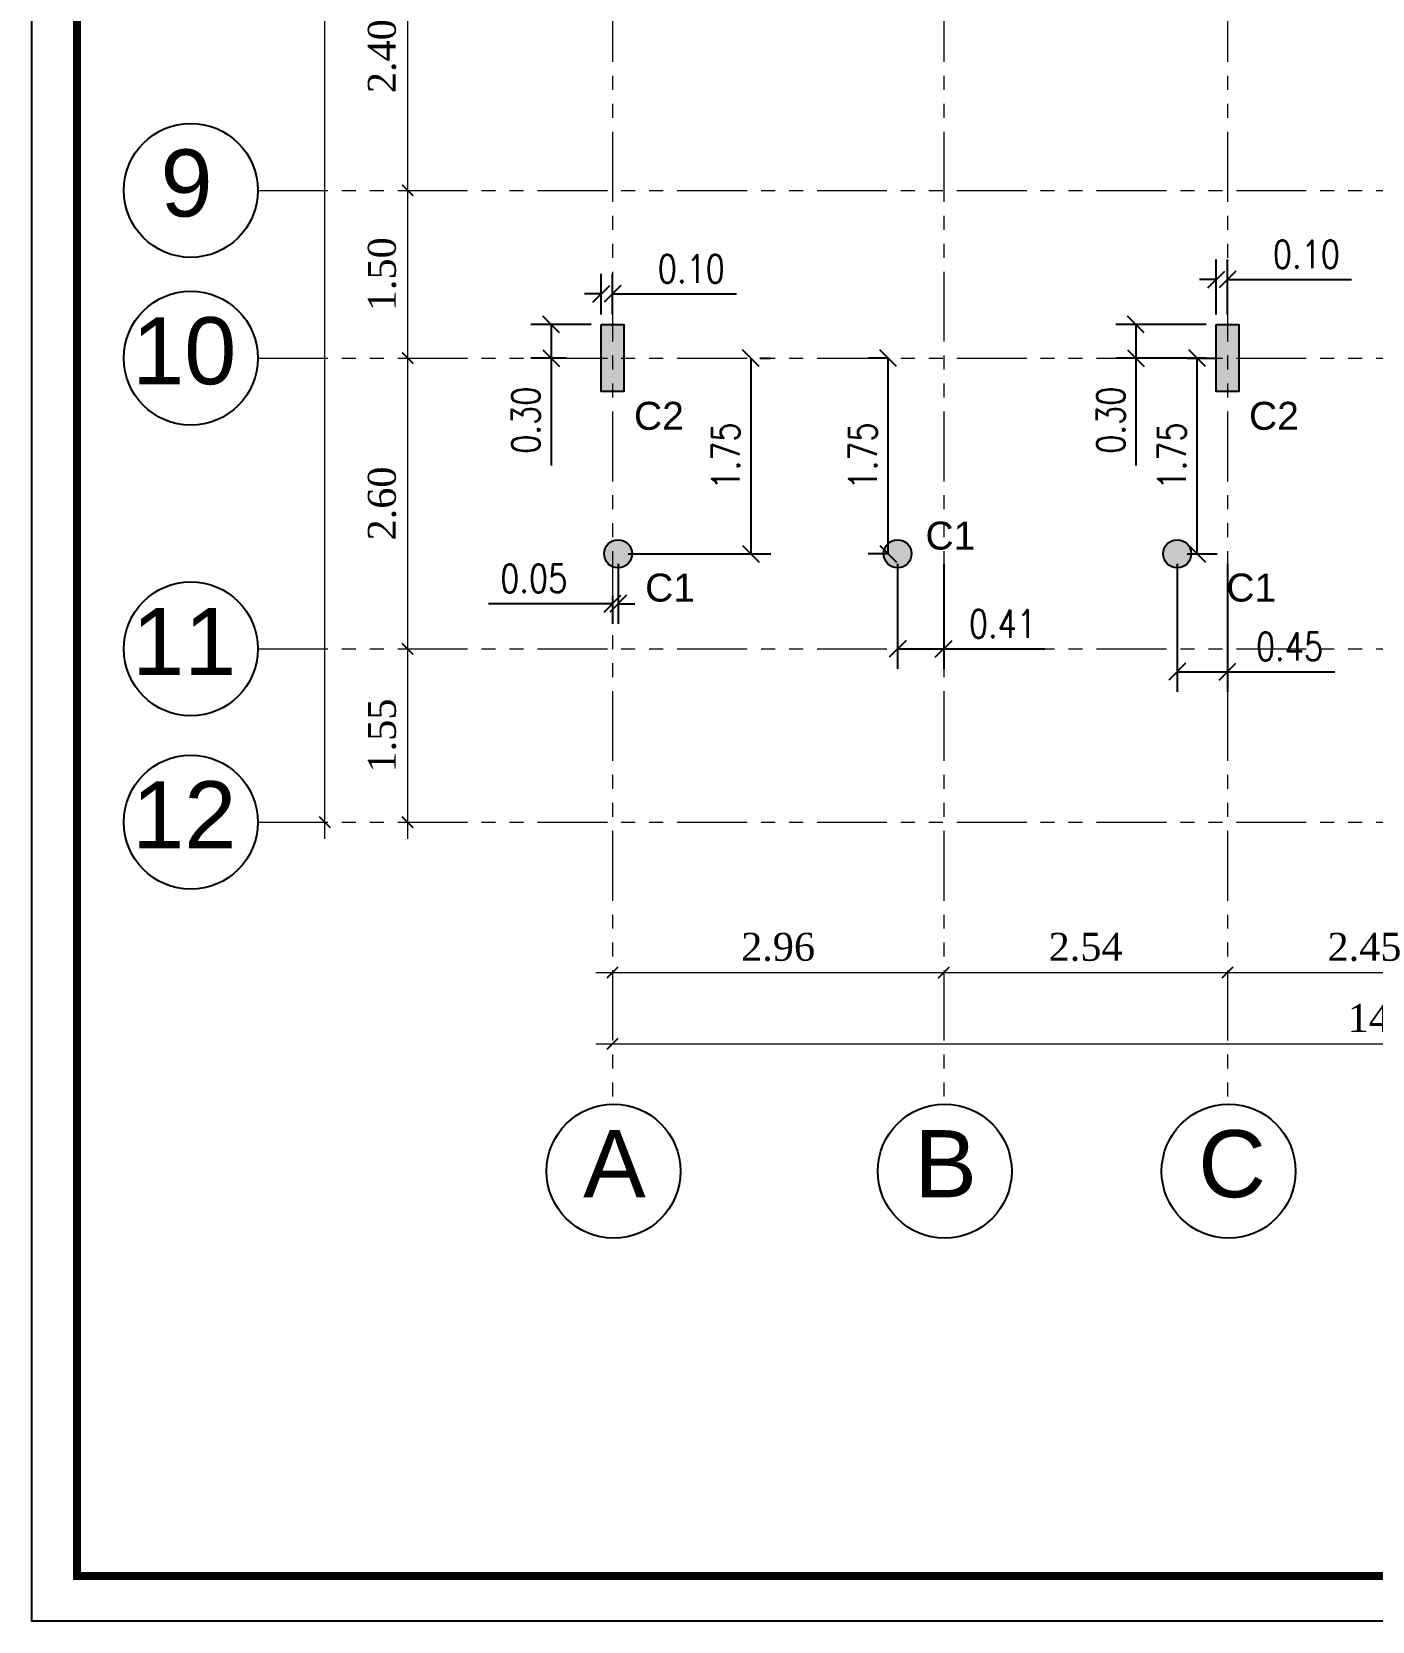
# Model space of a CAD drawing. Header units: metres. Extents: x 503482 to 1007323, y 2781056 to 5562345.
# Drawn here: x 503652.59 to 503664.58, y 2781078.7 to 2781092.91 of the extents above; entities that cross this region are included whole.
import ezdxf

# ---------------------------------------------------------------- set-up
doc = ezdxf.new("R2010")
doc.units = ezdxf.units.M
doc.header["$LTSCALE"] = 10
doc.header["$MEASUREMENT"] = 0
doc.header["$PDMODE"] = 3
doc.linetypes.add('PHANTOM2', pattern=[1.25, 0.625, -0.125, 0.125, -0.125, 0.125, -0.125])
doc.layers.get('0').update_dxf_attribs({"linetype": 'CONTINUOUS'})
doc.layers.get('DEFPOINTS').update_dxf_attribs({"linetype": 'CONTINUOUS'})
for name, color, linetype in [('A-TEXT', 2, 'CONTINUOUS'), ('A-VIEW-LN', 1, 'CONTINUOUS'), ('M.TITLE BLOCK', 7, 'CONTINUOUS'), ('S-COL', 6, 'CONTINUOUS'), ('S-COL HATCH', 161, 'CONTINUOUS'), ('S-COL-NAME', 4, 'CONTINUOUS')]:
    doc.layers.add(name, color=color, linetype=linetype)
doc.layers.add('S-TIE BEAM', color=3, linetype='CONTINUOUS', lineweight=25)
doc.styles.add('ANWAR', font='arial.ttf')
doc.styles.add('AREAL', font='times.ttf')
doc.styles.add('ARIAL', font='arial.ttf')
doc.styles.add('ROMANS', font='ROMANS.SHX', dxfattribs={"width": 0.8, "height": 0.25})
doc.dimstyles.new('ANWER', dxfattribs={"dimtxt": 0.25, "dimasz": 0.1, "dimexe": 0.1, "dimexo": 0.25, "dimgap": 0.1, "dimtad": 1, "dimzin": 7, "dimdsep": 46, "dimtxsty": 'AREAL', "dimblk": 'ARCHTICK', "dimcen": 0.125, "dimdle": 0.15, "dimse1": 1, "dimse2": 1, "dimclrd": 41, "dimclre": 8, "dimclrt": 112, "dimadec": 0, "dimazin": 0, "dimtfac": 1, "dimtmove": 2, "dimatfit": 3, "dimfxl": 1, "dimtolj": 1, "dimtzin": 0, "dimlwd": 0, "dimlwe": 5, "dimarcsym": 0})
doc.dimstyles.new('ROMANS', dxfattribs={"dimtxt": 0.25, "dimasz": 0.15, "dimexe": 0.18, "dimexo": 0.09, "dimgap": 0.1, "dimtad": 1, "dimzin": 0, "dimdsep": 46, "dimtxsty": 'ROMANS', "dimblk": 'OBLIQUE', "dimcen": 0.09, "dimclrd": 1, "dimclre": 1, "dimclrt": 2, "dimadec": 0, "dimazin": 0, "dimtfac": 1, "dimtofl": 0, "dimtmove": 0, "dimatfit": 3, "dimldrblk": 'OBLIQUE', "dimfxl": 1, "dimtolj": 1, "dimtzin": 0, "dimarcsym": 0})

# ---------------------------------------------------------------- blocks, each defined once
blk = doc.blocks.new('_ArchTick')
at = {"color": 0, "linetype": 'ByBlock', "const_width": 0.15}
blk.add_lwpolyline([(-0.5, -0.5), (0.5, 0.5)], dxfattribs=at)
blk = doc.blocks.new('*D756')
at = {"layer": 'DEFPOINTS', "color": 0, "ltscale": 0.04, "transparency": 16777216}
for p in [(-15.157, -13.5), (-15.932, -15.9), (-15.157, -15.9)]:
    blk.add_point(p, dxfattribs=at)
at = {"layer": 'S-TIE BEAM', "color": 41, "lineweight": 0, "ltscale": 0.04, "transparency": 16777216}
blk.add_line((-15.932, -13.35), (-15.932, -16.05), dxfattribs=at)
at = {"layer": 'S-TIE BEAM', "color": 41, "lineweight": 0, "ltscale": 0.04, "transparency": 16777216, "xscale": 0.1, "yscale": 0.1, "zscale": 0.1}
for p, rotation in [((-15.932, -13.5), 90), ((-15.932, -15.9), 270)]:
    blk.add_blockref('_ArchTick', p, dxfattribs=dict(at, rotation=rotation))
at = {"layer": 'S-TIE BEAM', "color": 112, "ltscale": 0.04, "transparency": 16777216, "insert": (-16.16, -14.7), "char_height": 0.25, "attachment_point": 5, "rotation": 90, "style": 'AREAL'}
blk.add_mtext('\\A1;2.40', dxfattribs=at)
blk = doc.blocks.new('*D757')
at = {"layer": 'DEFPOINTS', "color": 0, "ltscale": 0.04, "transparency": 16777216}
for p in [(-15.157, -15.9), (-15.932, -17.4), (-15.157, -17.4)]:
    blk.add_point(p, dxfattribs=at)
at = {"layer": 'S-TIE BEAM', "color": 41, "lineweight": 0, "ltscale": 0.04, "transparency": 16777216}
blk.add_line((-15.932, -15.75), (-15.932, -17.55), dxfattribs=at)
at = {"layer": 'S-TIE BEAM', "color": 41, "lineweight": 0, "ltscale": 0.04, "transparency": 16777216, "xscale": 0.1, "yscale": 0.1, "zscale": 0.1}
for p, rotation in [((-15.932, -15.9), 90), ((-15.932, -17.4), 270)]:
    blk.add_blockref('_ArchTick', p, dxfattribs=dict(at, rotation=rotation))
at = {"layer": 'S-TIE BEAM', "color": 112, "ltscale": 0.04, "transparency": 16777216, "insert": (-16.16, -16.65), "char_height": 0.25, "attachment_point": 5, "rotation": 90, "style": 'AREAL'}
blk.add_mtext('\\A1;1.50', dxfattribs=at)
blk = doc.blocks.new('*D758')
at = {"layer": 'DEFPOINTS', "color": 0, "ltscale": 0.04, "transparency": 16777216}
for p in [(-15.157, -17.4), (-15.932, -20), (-15.157, -20)]:
    blk.add_point(p, dxfattribs=at)
at = {"layer": 'S-TIE BEAM', "color": 41, "lineweight": 0, "ltscale": 0.04, "transparency": 16777216}
blk.add_line((-15.932, -17.25), (-15.932, -20.15), dxfattribs=at)
at = {"layer": 'S-TIE BEAM', "color": 41, "lineweight": 0, "ltscale": 0.04, "transparency": 16777216, "xscale": 0.1, "yscale": 0.1, "zscale": 0.1}
for p, rotation in [((-15.932, -17.4), 90), ((-15.932, -20), 270)]:
    blk.add_blockref('_ArchTick', p, dxfattribs=dict(at, rotation=rotation))
at = {"layer": 'S-TIE BEAM', "color": 112, "ltscale": 0.04, "transparency": 16777216, "insert": (-16.16, -18.7), "char_height": 0.25, "attachment_point": 5, "rotation": 90, "style": 'AREAL'}
blk.add_mtext('\\A1;2.60', dxfattribs=at)
blk = doc.blocks.new('*D759')
at = {"layer": 'DEFPOINTS', "color": 0, "ltscale": 0.04, "transparency": 16777216}
for p in [(-15.157, -20), (-15.932, -21.55), (-15.157, -21.55)]:
    blk.add_point(p, dxfattribs=at)
at = {"layer": 'S-TIE BEAM', "color": 41, "lineweight": 0, "ltscale": 0.04, "transparency": 16777216}
blk.add_line((-15.932, -19.85), (-15.932, -21.7), dxfattribs=at)
at = {"layer": 'S-TIE BEAM', "color": 41, "lineweight": 0, "ltscale": 0.04, "transparency": 16777216, "xscale": 0.1, "yscale": 0.1, "zscale": 0.1}
for p, rotation in [((-15.932, -20), 90), ((-15.932, -21.55), 270)]:
    blk.add_blockref('_ArchTick', p, dxfattribs=dict(at, rotation=rotation))
at = {"layer": 'S-TIE BEAM', "color": 112, "ltscale": 0.04, "transparency": 16777216, "insert": (-16.16, -20.775), "char_height": 0.25, "attachment_point": 5, "rotation": 90, "style": 'AREAL'}
blk.add_mtext('\\A1;1.55', dxfattribs=at)
blk = doc.blocks.new('*D760')
at = {"layer": 'DEFPOINTS', "color": 0, "ltscale": 0.04, "transparency": 16777216}
for p in [(-16.673, -0.3), (-15.09, -0.3), (-16.077, -21.55)]:
    blk.add_point(p, dxfattribs=at)
at = {"layer": 'S-TIE BEAM', "color": 41, "lineweight": 0, "ltscale": 0.04, "transparency": 16777216}
blk.add_line((-16.673, -21.7), (-16.673, -0.15), dxfattribs=at)
at = {"layer": 'S-TIE BEAM', "color": 41, "lineweight": 0, "ltscale": 0.04, "transparency": 16777216, "xscale": 0.1, "yscale": 0.1, "zscale": 0.1}
for p, rotation in [((-16.673, -0.3), 90), ((-16.673, -21.55), 270)]:
    blk.add_blockref('_ArchTick', p, dxfattribs=dict(at, rotation=rotation))
at = {"layer": 'S-TIE BEAM', "color": 112, "ltscale": 0.04, "transparency": 16777216, "insert": (-16.901, -10.925), "char_height": 0.25, "attachment_point": 5, "rotation": 90, "style": 'AREAL'}
blk.add_mtext('\\A1;21.25', dxfattribs=at)
blk = doc.blocks.new('*D761')
at = {"layer": 'DEFPOINTS', "color": 0, "transparency": 16777216}
for p in [(-11.138, -22.895), (-14.1, -23.106), (-11.138, -23.106)]:
    blk.add_point(p, dxfattribs=at)
at = {"layer": 'S-COL', "color": 41, "linetype": 'Continuous', "lineweight": 0, "transparency": 16777216}
blk.add_line((-14.25, -22.895), (-10.988, -22.895), dxfattribs=at)
at = {"layer": 'S-COL', "color": 41, "lineweight": 0, "transparency": 16777216, "xscale": 0.1, "yscale": 0.1, "zscale": 0.1, "rotation": 180}
blk.add_blockref('_ArchTick', (-14.1, -22.895), dxfattribs=at)
at = {"layer": 'S-COL', "color": 41, "lineweight": 0, "transparency": 16777216, "xscale": 0.1, "yscale": 0.1, "zscale": 0.1}
blk.add_blockref('_ArchTick', (-11.138, -22.895), dxfattribs=at)
at = {"layer": 'S-COL', "color": 112, "transparency": 16777216, "insert": (-12.619, -22.667), "char_height": 0.25, "attachment_point": 5, "style": 'AREAL'}
blk.add_mtext('\\A1;2.96', dxfattribs=at)
blk = doc.blocks.new('*D762')
at = {"layer": 'DEFPOINTS', "color": 0, "transparency": 16777216}
for p in [(-8.6, -22.895), (-11.138, -23.106), (-8.6, -23.155)]:
    blk.add_point(p, dxfattribs=at)
at = {"layer": 'S-COL', "color": 41, "linetype": 'Continuous', "lineweight": 0, "transparency": 16777216}
blk.add_line((-11.288, -22.895), (-8.45, -22.895), dxfattribs=at)
at = {"layer": 'S-COL', "color": 41, "lineweight": 0, "transparency": 16777216, "xscale": 0.1, "yscale": 0.1, "zscale": 0.1, "rotation": 180}
blk.add_blockref('_ArchTick', (-11.138, -22.895), dxfattribs=at)
at = {"layer": 'S-COL', "color": 41, "lineweight": 0, "transparency": 16777216, "xscale": 0.1, "yscale": 0.1, "zscale": 0.1}
blk.add_blockref('_ArchTick', (-8.6, -22.895), dxfattribs=at)
at = {"layer": 'S-COL', "color": 112, "transparency": 16777216, "insert": (-9.869, -22.667), "char_height": 0.25, "attachment_point": 5, "style": 'AREAL'}
blk.add_mtext('\\A1;2.54', dxfattribs=at)
blk = doc.blocks.new('*D763')
at = {"layer": 'DEFPOINTS', "color": 0, "transparency": 16777216}
for p in [(-6.15, -22.895), (-8.6, -23.155), (-6.15, -23.155)]:
    blk.add_point(p, dxfattribs=at)
at = {"layer": 'S-COL', "color": 41, "linetype": 'Continuous', "lineweight": 0, "transparency": 16777216}
blk.add_line((-8.75, -22.895), (-6, -22.895), dxfattribs=at)
at = {"layer": 'S-COL', "color": 41, "lineweight": 0, "transparency": 16777216, "xscale": 0.1, "yscale": 0.1, "zscale": 0.1, "rotation": 180}
blk.add_blockref('_ArchTick', (-8.6, -22.895), dxfattribs=at)
at = {"layer": 'S-COL', "color": 41, "lineweight": 0, "transparency": 16777216, "xscale": 0.1, "yscale": 0.1, "zscale": 0.1}
blk.add_blockref('_ArchTick', (-6.15, -22.895), dxfattribs=at)
at = {"layer": 'S-COL', "color": 112, "transparency": 16777216, "insert": (-7.375, -22.667), "char_height": 0.25, "attachment_point": 5, "style": 'AREAL'}
blk.add_mtext('\\A1;2.45', dxfattribs=at)
blk = doc.blocks.new('*D766')
at = {"layer": 'DEFPOINTS', "color": 0, "ltscale": 0.04, "transparency": 16777216}
for p in [(-0.1, -23.532), (-14.1, -23.906), (-0.1, -23.906)]:
    blk.add_point(p, dxfattribs=at)
at = {"layer": 'S-TIE BEAM', "color": 41, "lineweight": 0, "ltscale": 0.04, "transparency": 16777216}
blk.add_line((-14.25, -23.532), (0.05, -23.532), dxfattribs=at)
at = {"layer": 'S-TIE BEAM', "color": 41, "lineweight": 0, "ltscale": 0.04, "transparency": 16777216, "xscale": 0.1, "yscale": 0.1, "zscale": 0.1, "rotation": 180}
blk.add_blockref('_ArchTick', (-14.1, -23.532), dxfattribs=at)
at = {"layer": 'S-TIE BEAM', "color": 41, "lineweight": 0, "ltscale": 0.04, "transparency": 16777216, "xscale": 0.1, "yscale": 0.1, "zscale": 0.1}
blk.add_blockref('_ArchTick', (-0.1, -23.532), dxfattribs=at)
at = {"layer": 'S-TIE BEAM', "color": 112, "ltscale": 0.04, "transparency": 16777216, "insert": (-7.1, -23.304), "char_height": 0.25, "attachment_point": 5, "style": 'AREAL'}
blk.add_mtext('\\A1;14.00', dxfattribs=at)
blk = doc.blocks.new('A$Ca7303c29')
at = {"layer": 'S-COL HATCH', "ltscale": 0.04}
h = blk.add_hatch(color=161, dxfattribs=at)
h.dxf.hatch_style = 1
h.paths.add_polyline_path([(-0.1, -16.8), (0.1, -16.8), (0.1, -17.4), (-0.1, -17.4)])
h = blk.add_hatch(color=161, dxfattribs=at)
h.dxf.hatch_style = 1
h.paths.add_polyline_path([(5.4, -16.8), (5.6, -16.8), (5.6, -17.4), (5.4, -17.4)])
h = blk.add_hatch(color=161, dxfattribs=at)
h.dxf.hatch_style = 1
edge = h.paths.add_edge_path()
edge.add_arc((0.05, -18.85), 0.125, 0, 360)
h = blk.add_hatch(color=161, dxfattribs=at)
h.dxf.hatch_style = 1
edge = h.paths.add_edge_path()
edge.add_arc((2.55, -18.85), 0.125, 0, 360)
h = blk.add_hatch(color=161, dxfattribs=at)
h.dxf.hatch_style = 1
edge = h.paths.add_edge_path()
edge.add_arc((5.05, -18.85), 0.125, 0, 360)
at = {"layer": 'S-COL', "color": 6, "ltscale": 0.04}
for points in [[(-0.1, -16.8), (0.1, -16.8), (0.1, -17.4), (-0.1, -17.4)], [(5.4, -16.8), (5.6, -16.8), (5.6, -17.4), (5.4, -17.4)]]:
    blk.add_lwpolyline(points, close=True, dxfattribs=at)
for centre in [(0.05, -18.85), (2.55, -18.85), (5.05, -18.85)]:
    blk.add_circle(centre, 0.125, dxfattribs=at)
blk = doc.blocks.new('_Oblique')
at = {"color": 0, "linetype": 'ByBlock', "lineweight": -2}
blk.add_line((-0.5, -0.5), (0.5, 0.5), dxfattribs=at)
blk = doc.blocks.new('*D1171')
at = {"layer": 'DEFPOINTS', "color": 0, "ltscale": 0.04, "transparency": 16777216}
for p in [(503657.782, 2781090.569), (503657.682, 2781090.295), (503657.782, 2781090.295)]:
    blk.add_point(p, dxfattribs=at)
at = {"layer": 'S-TIE BEAM', "color": 1, "lineweight": -2, "ltscale": 0.04, "transparency": 16777216}
for p, q in [((503657.682, 2781090.385), (503657.682, 2781090.749)), ((503657.782, 2781090.385), (503657.782, 2781090.749)), ((503657.682, 2781090.569), (503657.532, 2781090.569)), ((503657.782, 2781090.569), (503658.892, 2781090.569))]:
    blk.add_line(p, q, dxfattribs=at)
at = {"layer": 'S-TIE BEAM', "color": 1, "lineweight": -2, "ltscale": 0.04, "transparency": 16777216, "xscale": 0.15, "yscale": 0.15, "zscale": 0.15}
blk.add_blockref('_Oblique', (503657.682, 2781090.569), dxfattribs=at)
at = {"layer": 'S-TIE BEAM', "color": 1, "lineweight": -2, "ltscale": 0.04, "transparency": 16777216, "xscale": 0.15, "yscale": 0.15, "zscale": 0.15, "rotation": 180}
blk.add_blockref('_Oblique', (503657.782, 2781090.569), dxfattribs=at)
at = {"layer": 'S-TIE BEAM', "color": 2, "ltscale": 0.04, "transparency": 16777216, "insert": (503658.487, 2781090.794), "char_height": 0.25, "attachment_point": 5, "style": 'ROMANS'}
blk.add_mtext('\\A1;0.10', dxfattribs=at)
blk = doc.blocks.new('*D1172')
at = {"layer": 'DEFPOINTS', "color": 0, "ltscale": 0.04, "transparency": 16777216}
for p in [(503657.682, 2781090.295), (503657.233, 2781089.995), (503657.462, 2781089.995)]:
    blk.add_point(p, dxfattribs=at)
at = {"layer": 'S-TIE BEAM', "color": 1, "lineweight": -2, "ltscale": 0.04, "transparency": 16777216}
for p, q in [((503657.592, 2781090.295), (503657.053, 2781090.295)), ((503657.233, 2781090.295), (503657.233, 2781089.995)), ((503657.372, 2781089.995), (503657.053, 2781089.995)), ((503657.233, 2781089.995), (503657.233, 2781089.035))]:
    blk.add_line(p, q, dxfattribs=at)
at = {"layer": 'S-TIE BEAM', "color": 1, "lineweight": -2, "ltscale": 0.04, "transparency": 16777216, "xscale": 0.15, "yscale": 0.15, "zscale": 0.15}
for p, rotation in [((503657.233, 2781090.295), 90), ((503657.233, 2781089.995), 270)]:
    blk.add_blockref('_Oblique', p, dxfattribs=dict(at, rotation=rotation))
at = {"layer": 'S-TIE BEAM', "color": 2, "ltscale": 0.04, "transparency": 16777216, "insert": (503657.008, 2781089.44), "char_height": 0.25, "attachment_point": 5, "rotation": 90, "style": 'ROMANS'}
blk.add_mtext('\\A1;0.30', dxfattribs=at)
blk = doc.blocks.new('*D1173')
at = {"layer": 'DEFPOINTS', "color": 0, "ltscale": 0.04, "transparency": 16777216}
for p in [(503663.282, 2781090.698), (503663.182, 2781090.295), (503663.282, 2781090.295)]:
    blk.add_point(p, dxfattribs=at)
at = {"layer": 'S-TIE BEAM', "color": 1, "lineweight": -2, "ltscale": 0.04, "transparency": 16777216}
for p, q in [((503663.182, 2781090.385), (503663.182, 2781090.878)), ((503663.282, 2781090.385), (503663.282, 2781090.878)), ((503663.182, 2781090.698), (503663.032, 2781090.698)), ((503663.282, 2781090.698), (503664.392, 2781090.698))]:
    blk.add_line(p, q, dxfattribs=at)
at = {"layer": 'S-TIE BEAM', "color": 1, "lineweight": -2, "ltscale": 0.04, "transparency": 16777216, "xscale": 0.15, "yscale": 0.15, "zscale": 0.15}
blk.add_blockref('_Oblique', (503663.182, 2781090.698), dxfattribs=at)
at = {"layer": 'S-TIE BEAM', "color": 1, "lineweight": -2, "ltscale": 0.04, "transparency": 16777216, "xscale": 0.15, "yscale": 0.15, "zscale": 0.15, "rotation": 180}
blk.add_blockref('_Oblique', (503663.282, 2781090.698), dxfattribs=at)
at = {"layer": 'S-TIE BEAM', "color": 2, "ltscale": 0.04, "transparency": 16777216, "insert": (503663.987, 2781090.923), "char_height": 0.25, "attachment_point": 5, "style": 'ROMANS'}
blk.add_mtext('\\A1;0.10', dxfattribs=at)
blk = doc.blocks.new('*D1174')
at = {"layer": 'DEFPOINTS', "color": 0, "ltscale": 0.04, "transparency": 16777216}
for p in [(503663.182, 2781090.295), (503662.463, 2781089.995), (503663.182, 2781089.995)]:
    blk.add_point(p, dxfattribs=at)
at = {"layer": 'S-TIE BEAM', "color": 1, "lineweight": -2, "ltscale": 0.04, "transparency": 16777216}
for p, q in [((503663.092, 2781090.295), (503662.283, 2781090.295)), ((503662.463, 2781090.295), (503662.463, 2781089.995)), ((503663.092, 2781089.995), (503662.283, 2781089.995)), ((503662.463, 2781089.995), (503662.463, 2781089.035))]:
    blk.add_line(p, q, dxfattribs=at)
at = {"layer": 'S-TIE BEAM', "color": 1, "lineweight": -2, "ltscale": 0.04, "transparency": 16777216, "xscale": 0.15, "yscale": 0.15, "zscale": 0.15}
for p, rotation in [((503662.463, 2781090.295), 90), ((503662.463, 2781089.995), 270)]:
    blk.add_blockref('_Oblique', p, dxfattribs=dict(at, rotation=rotation))
at = {"layer": 'S-TIE BEAM', "color": 2, "ltscale": 0.04, "transparency": 16777216, "insert": (503662.238, 2781089.44), "char_height": 0.25, "attachment_point": 5, "rotation": 90, "style": 'ROMANS'}
blk.add_mtext('\\A1;0.30', dxfattribs=at)
blk = doc.blocks.new('*D1179')
at = {"layer": 'DEFPOINTS', "color": 0, "ltscale": 0.04, "transparency": 16777216}
for p in [(503657.832, 2781088.245), (503657.782, 2781087.962), (503657.782, 2781087.799)]:
    blk.add_point(p, dxfattribs=at)
at = {"layer": 'S-TIE BEAM', "color": 1, "lineweight": -2, "ltscale": 0.04, "transparency": 16777216}
for p, q in [((503657.832, 2781088.155), (503657.832, 2781087.619)), ((503657.782, 2781087.799), (503656.673, 2781087.799)), ((503657.782, 2781087.872), (503657.782, 2781087.619)), ((503657.832, 2781087.799), (503657.982, 2781087.799))]:
    blk.add_line(p, q, dxfattribs=at)
at = {"layer": 'S-TIE BEAM', "color": 1, "lineweight": -2, "ltscale": 0.04, "transparency": 16777216, "xscale": 0.15, "yscale": 0.15, "zscale": 0.15}
blk.add_blockref('_Oblique', (503657.782, 2781087.799), dxfattribs=at)
at = {"layer": 'S-TIE BEAM', "color": 1, "lineweight": -2, "ltscale": 0.04, "transparency": 16777216, "xscale": 0.15, "yscale": 0.15, "zscale": 0.15, "rotation": 180}
blk.add_blockref('_Oblique', (503657.832, 2781087.799), dxfattribs=at)
at = {"layer": 'S-TIE BEAM', "color": 2, "ltscale": 0.04, "transparency": 16777216, "insert": (503657.078, 2781088.024), "char_height": 0.25, "attachment_point": 5, "style": 'ROMANS'}
blk.add_mtext('\\A1;0.05', dxfattribs=at)
blk = doc.blocks.new('*D1180')
at = {"layer": 'DEFPOINTS', "color": 0, "ltscale": 0.04, "transparency": 16777216}
for p in [(503659.009, 2781089.995), (503657.832, 2781088.245), (503659.019, 2781088.245)]:
    blk.add_point(p, dxfattribs=at)
at = {"layer": 'S-TIE BEAM', "color": 1, "lineweight": -2, "ltscale": 0.04, "transparency": 16777216}
for p, q in [((503659.019, 2781089.995), (503659.019, 2781088.245)), ((503659.099, 2781089.995), (503659.199, 2781089.995)), ((503657.922, 2781088.245), (503659.199, 2781088.245))]:
    blk.add_line(p, q, dxfattribs=at)
at = {"layer": 'S-TIE BEAM', "color": 1, "lineweight": -2, "ltscale": 0.04, "transparency": 16777216, "xscale": 0.15, "yscale": 0.15, "zscale": 0.15}
for p, rotation in [((503659.019, 2781089.995), 90), ((503659.019, 2781088.245), 270)]:
    blk.add_blockref('_Oblique', p, dxfattribs=dict(at, rotation=rotation))
at = {"layer": 'S-TIE BEAM', "color": 2, "ltscale": 0.04, "transparency": 16777216, "insert": (503658.794, 2781089.12), "char_height": 0.25, "attachment_point": 5, "rotation": 90, "style": 'ROMANS'}
blk.add_mtext('\\A1;1.75', dxfattribs=at)
blk = doc.blocks.new('*D1181')
at = {"layer": 'DEFPOINTS', "color": 0, "ltscale": 0.04, "transparency": 16777216}
for p in [(503660.332, 2781088.245), (503660.744, 2781088.245), (503660.744, 2781087.395)]:
    blk.add_point(p, dxfattribs=at)
at = {"layer": 'S-TIE BEAM', "color": 1, "lineweight": -2, "ltscale": 0.04, "transparency": 16777216}
for p, q in [((503660.332, 2781088.155), (503660.332, 2781087.215)), ((503660.744, 2781088.155), (503660.744, 2781087.215)), ((503660.332, 2781087.395), (503660.744, 2781087.395)), ((503660.744, 2781087.395), (503661.647, 2781087.395))]:
    blk.add_line(p, q, dxfattribs=at)
at = {"layer": 'S-TIE BEAM', "color": 1, "lineweight": -2, "ltscale": 0.04, "transparency": 16777216, "xscale": 0.15, "yscale": 0.15, "zscale": 0.15, "rotation": 180}
blk.add_blockref('_Oblique', (503660.332, 2781087.395), dxfattribs=at)
at = {"layer": 'S-TIE BEAM', "color": 1, "lineweight": -2, "ltscale": 0.04, "transparency": 16777216, "xscale": 0.15, "yscale": 0.15, "zscale": 0.15}
blk.add_blockref('_Oblique', (503660.744, 2781087.395), dxfattribs=at)
at = {"layer": 'S-TIE BEAM', "color": 2, "ltscale": 0.04, "transparency": 16777216, "insert": (503661.27, 2781087.62), "char_height": 0.25, "attachment_point": 5, "style": 'ROMANS'}
blk.add_mtext('\\A1;0.41', dxfattribs=at)
blk = doc.blocks.new('*D1182')
at = {"layer": 'DEFPOINTS', "color": 0, "ltscale": 0.04, "transparency": 16777216}
for p in [(503660.247, 2781089.995), (503660.332, 2781089.995), (503660.332, 2781088.245)]:
    blk.add_point(p, dxfattribs=at)
at = {"layer": 'S-TIE BEAM', "color": 1, "lineweight": -2, "ltscale": 0.04, "transparency": 16777216}
for p, q in [((503660.242, 2781089.995), (503660.067, 2781089.995)), ((503660.247, 2781088.245), (503660.247, 2781089.995)), ((503660.242, 2781088.245), (503660.067, 2781088.245))]:
    blk.add_line(p, q, dxfattribs=at)
at = {"layer": 'S-TIE BEAM', "color": 1, "lineweight": -2, "ltscale": 0.04, "transparency": 16777216, "xscale": 0.15, "yscale": 0.15, "zscale": 0.15}
for p, rotation in [((503660.247, 2781089.995), 90), ((503660.247, 2781088.245), 270)]:
    blk.add_blockref('_Oblique', p, dxfattribs=dict(at, rotation=rotation))
at = {"layer": 'S-TIE BEAM', "color": 2, "ltscale": 0.04, "transparency": 16777216, "insert": (503660.022, 2781089.12), "char_height": 0.25, "attachment_point": 5, "rotation": 90, "style": 'ROMANS'}
blk.add_mtext('\\A1;1.75', dxfattribs=at)
blk = doc.blocks.new('*D1183')
at = {"layer": 'DEFPOINTS', "color": 0, "ltscale": 0.04, "transparency": 16777216}
for p in [(503662.832, 2781089.995), (503663.01, 2781089.995), (503662.832, 2781088.245)]:
    blk.add_point(p, dxfattribs=at)
at = {"layer": 'S-TIE BEAM', "color": 1, "lineweight": -2, "ltscale": 0.04, "transparency": 16777216}
for p, q in [((503662.922, 2781089.995), (503663.19, 2781089.995)), ((503663.01, 2781088.245), (503663.01, 2781089.995)), ((503662.922, 2781088.245), (503663.19, 2781088.245))]:
    blk.add_line(p, q, dxfattribs=at)
at = {"layer": 'S-TIE BEAM', "color": 1, "lineweight": -2, "ltscale": 0.04, "transparency": 16777216, "xscale": 0.15, "yscale": 0.15, "zscale": 0.15}
for p, rotation in [((503663.01, 2781089.995), 90), ((503663.01, 2781088.245), 270)]:
    blk.add_blockref('_Oblique', p, dxfattribs=dict(at, rotation=rotation))
at = {"layer": 'S-TIE BEAM', "color": 2, "ltscale": 0.04, "transparency": 16777216, "insert": (503662.785, 2781089.12), "char_height": 0.25, "attachment_point": 5, "rotation": 90, "style": 'ROMANS'}
blk.add_mtext('\\A1;1.75', dxfattribs=at)
blk = doc.blocks.new('*D1184')
at = {"layer": 'DEFPOINTS', "color": 0, "ltscale": 0.04, "transparency": 16777216}
for p in [(503662.832, 2781088.245), (503663.282, 2781088.245), (503663.282, 2781087.191)]:
    blk.add_point(p, dxfattribs=at)
at = {"layer": 'S-TIE BEAM', "color": 1, "lineweight": -2, "ltscale": 0.04, "transparency": 16777216}
for p, q in [((503662.832, 2781088.155), (503662.832, 2781087.011)), ((503663.282, 2781088.155), (503663.282, 2781087.011)), ((503662.832, 2781087.191), (503663.282, 2781087.191)), ((503663.282, 2781087.191), (503664.242, 2781087.191))]:
    blk.add_line(p, q, dxfattribs=at)
at = {"layer": 'S-TIE BEAM', "color": 1, "lineweight": -2, "ltscale": 0.04, "transparency": 16777216, "xscale": 0.15, "yscale": 0.15, "zscale": 0.15, "rotation": 180}
blk.add_blockref('_Oblique', (503662.832, 2781087.191), dxfattribs=at)
at = {"layer": 'S-TIE BEAM', "color": 1, "lineweight": -2, "ltscale": 0.04, "transparency": 16777216, "xscale": 0.15, "yscale": 0.15, "zscale": 0.15}
blk.add_blockref('_Oblique', (503663.282, 2781087.191), dxfattribs=at)
at = {"layer": 'S-TIE BEAM', "color": 2, "ltscale": 0.04, "transparency": 16777216, "insert": (503663.837, 2781087.416), "char_height": 0.25, "attachment_point": 5, "style": 'ROMANS'}
blk.add_mtext('\\A1;0.45', dxfattribs=at)
blk = doc.blocks.new('A$C9677af75')
at = {"color": 252}
for centre in [(-17.871, -15.9), (-17.871, -17.4), (-17.871, -20), (-17.871, -21.55), (-14.09, -24.671), (-11.129, -24.671), (-8.59, -24.671)]:
    blk.add_circle(centre, 0.599, dxfattribs=at)
at = {"layer": 'A-VIEW-LN', "color": 252, "linetype": 'PHANTOM2', "lineweight": 5, "ltscale": 0.1}
for p, q in [((-14.1, 2.123), (-14.1, -24.071)), ((-11.138, 2.123), (-11.138, -24.071)), ((-8.6, 2.123), (-8.6, -24.071)), ((-17.271, -15.9), (2.858, -15.9)), ((-17.271, -17.4), (2.858, -17.4)), ((-17.271, -20), (2.858, -20)), ((-17.271, -21.55), (2.858, -21.55))]:
    blk.add_line(p, q, dxfattribs=at)
at = {"layer": 'A-TEXT', "style": 'ANWAR'}
for s, p in [('9', (-18.142, -16.134)), ('10', (-18.396, -17.634)), ('11', (-18.396, -20.234)), ('12', (-18.396, -21.784)), ('A', (-14.362, -24.904)), ('B', (-11.4, -24.904)), ('C', (-8.862, -24.904))]:
    blk.add_text(s, height=0.6, dxfattribs=at).set_placement(p)
at = {"layer": 'S-COL'}
for base, p1, p2, picture, middle in [((-11.138, -22.895), (-14.1, -23.106), (-11.138, -23.106), '*D761', (-12.619, -22.667)), ((-8.6, -22.895), (-11.138, -23.106), (-8.6, -23.155), '*D762', (-9.869, -22.667)), ((-6.15, -22.895), (-8.6, -23.155), (-6.15, -23.155), '*D763', (-7.375, -22.667))]:
    dim = blk.add_linear_dim(base=base, p1=p1, p2=p2, dimstyle='ANWER', override={"dimfxl": 0.125, "dimfxlon": 1}, dxfattribs=at)
    dim.commit()
    dim.dimension.update_dxf_attribs({"geometry": picture, "text_midpoint": middle})
at = {"layer": 'S-TIE BEAM', "ltscale": 0.04}
for base, p1, p2, picture, middle in [((-16.673, -0.3), (-16.077, -21.55), (-15.09, -0.3), '*D760', (-16.901, -10.925)), ((-15.932, -15.9), (-15.157, -13.5), (-15.157, -15.9), '*D756', (-16.16, -14.7)), ((-15.932, -17.4), (-15.157, -15.9), (-15.157, -17.4), '*D757', (-16.16, -16.65)), ((-15.932, -20), (-15.157, -17.4), (-15.157, -20), '*D758', (-16.16, -18.7)), ((-15.932, -21.55), (-15.157, -20), (-15.157, -21.55), '*D759', (-16.16, -20.775))]:
    dim = blk.add_linear_dim(base=base, p1=p1, p2=p2, angle=90, dimstyle='ANWER', dxfattribs=at)
    dim.commit()
    dim.dimension.update_dxf_attribs({"geometry": picture, "text_midpoint": middle})
dim = blk.add_linear_dim(base=(-0.1, -23.532), p1=(-14.1, -23.906), p2=(-0.1, -23.906), dimstyle='ANWER', dxfattribs=at)
dim.commit()
dim.dimension.update_dxf_attribs({"geometry": '*D766', "text_midpoint": (-7.1, -23.304)})

msp = doc.modelspace()

# ---------------------------------------------------------------- linework, layer by layer
at = {"layer": 'M.TITLE BLOCK', "color": 253, "linetype": 'Continuous', "ltscale": 24}
msp.add_lwpolyline([(503652.589, 2781112.871), (503702.251, 2781112.871), (503702.251, 2781078.7), (503652.589, 2781078.7)], close=True, dxfattribs=at)
msp.add_lwpolyline([(503652.589, 2781112.871), (503702.251, 2781112.871), (503702.251, 2781078.7), (503652.589, 2781078.7)], close=True, dxfattribs=at)
at = {"layer": 'M.TITLE BLOCK', "color": 252, "const_width": 0.0705}
msp.add_lwpolyline([(503652.993, 2781112.467), (503701.847, 2781112.467), (503701.847, 2781079.104), (503652.993, 2781079.104)], close=True, dxfattribs=at)
msp.add_lwpolyline([(503652.993, 2781112.467), (503701.847, 2781112.467), (503701.847, 2781079.104), (503652.993, 2781079.104)], close=True, dxfattribs=at)

# ---------------------------------------------------------------- block references
at = {"layer": 'S-TIE BEAM', "ltscale": 0.04}
for name, p in [('A$C9677af75', (503671.882, 2781107.395)), ('A$Ca7303c29', (503657.782, 2781107.095))]:
    msp.add_blockref(name, p, dxfattribs=at)

# ---------------------------------------------------------------- texts
at = {"layer": 'S-COL-NAME', "style": 'ARIAL'}
for s, p in [('C2', (503657.974, 2781089.354)), ('C2', (503663.474, 2781089.354)), ('C1', (503660.581, 2781088.283)), ('C1', (503658.074, 2781087.818)), ('C1', (503663.271, 2781087.818))]:
    msp.add_text(s, height=0.25, dxfattribs=at).set_placement(p)

# ---------------------------------------------------------------- dimensions: what is measured, and where the dimension line sits
at = {"layer": 'S-TIE BEAM', "ltscale": 0.04}
for base, p1, p2, picture, middle in [((503663.282, 2781090.698), (503663.182, 2781090.295), (503663.282, 2781090.295), '*D1173', (503663.987, 2781090.923)), ((503657.782, 2781090.569), (503657.682, 2781090.295), (503657.782, 2781090.295), '*D1171', (503658.487, 2781090.794)), ((503657.782, 2781087.799), (503657.832, 2781088.245), (503657.782, 2781087.962), '*D1179', (503657.078, 2781088.024)), ((503660.744, 2781087.395), (503660.332, 2781088.245), (503660.744, 2781088.245), '*D1181', (503661.27, 2781087.62)), ((503663.282, 2781087.191), (503662.832, 2781088.245), (503663.282, 2781088.245), '*D1184', (503663.837, 2781087.416))]:
    dim = msp.add_linear_dim(base=base, p1=p1, p2=p2, dimstyle='ROMANS', dxfattribs=at)
    dim.commit()
    dim.dimension.update_dxf_attribs({"geometry": picture, "text_midpoint": middle})
for base, p1, p2, picture, middle in [((503657.233, 2781089.995), (503657.682, 2781090.295), (503657.462, 2781089.995), '*D1172', (503657.008, 2781089.44)), ((503662.463, 2781089.995), (503663.182, 2781090.295), (503663.182, 2781089.995), '*D1174', (503662.238, 2781089.44)), ((503659.019, 2781088.245), (503659.009, 2781089.995), (503657.832, 2781088.245), '*D1180', (503658.794, 2781089.12)), ((503660.247, 2781089.995), (503660.332, 2781088.245), (503660.332, 2781089.995), '*D1182', (503660.022, 2781089.12)), ((503663.01, 2781089.995), (503662.832, 2781088.245), (503662.832, 2781089.995), '*D1183', (503662.785, 2781089.12))]:
    dim = msp.add_linear_dim(base=base, p1=p1, p2=p2, angle=90, dimstyle='ROMANS', dxfattribs=at)
    dim.commit()
    dim.dimension.update_dxf_attribs({"geometry": picture, "text_midpoint": middle})

doc.saveas('drawing.dxf')
